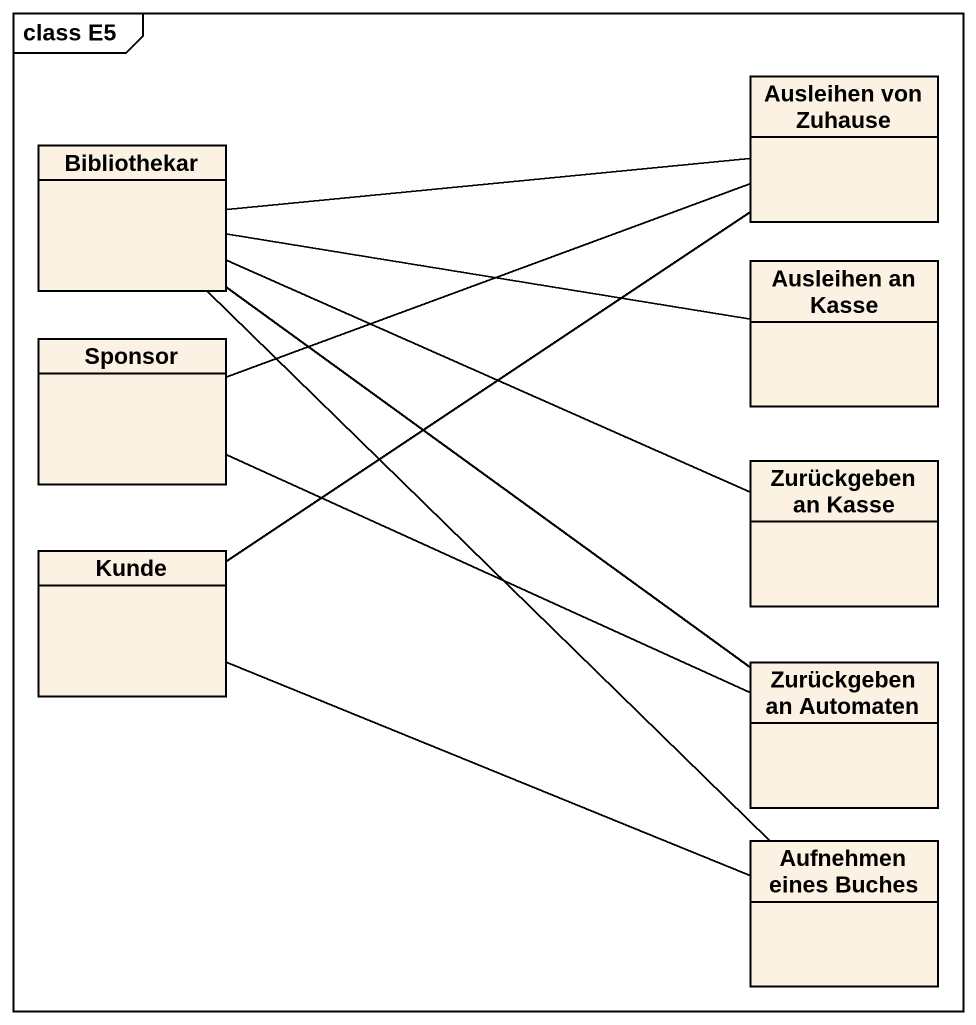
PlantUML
@startuml
mainframe class E5
hide circle
hide empty members
class "Ausleihen von Zuhause" as Ausleihen_von_Zuhause
class Bibliothekar
class "Ausleihen an Kasse" as Ausleihen_an_Kasse
class Sponsor
class "Zurückgeben an Kasse" as Zurückgeben_an_Kasse
class Kunde
class "Zurückgeben an Automaten" as Zurückgeben_an_Automaten
class "Aufnehmen eines Buches" as Aufnehmen_eines_Buches
Bibliothekar -right- Ausleihen_von_Zuhause
Bibliothekar -right- Ausleihen_an_Kasse
Bibliothekar -right- Zurückgeben_an_Kasse
Bibliothekar -- Zurückgeben_an_Automaten
Bibliothekar -- Aufnehmen_eines_Buches
Sponsor -right- Ausleihen_von_Zuhause
Sponsor -right- Zurückgeben_an_Automaten
Kunde -up- Ausleihen_von_Zuhause
Kunde -right- Aufnehmen_eines_Buches
@enduml
